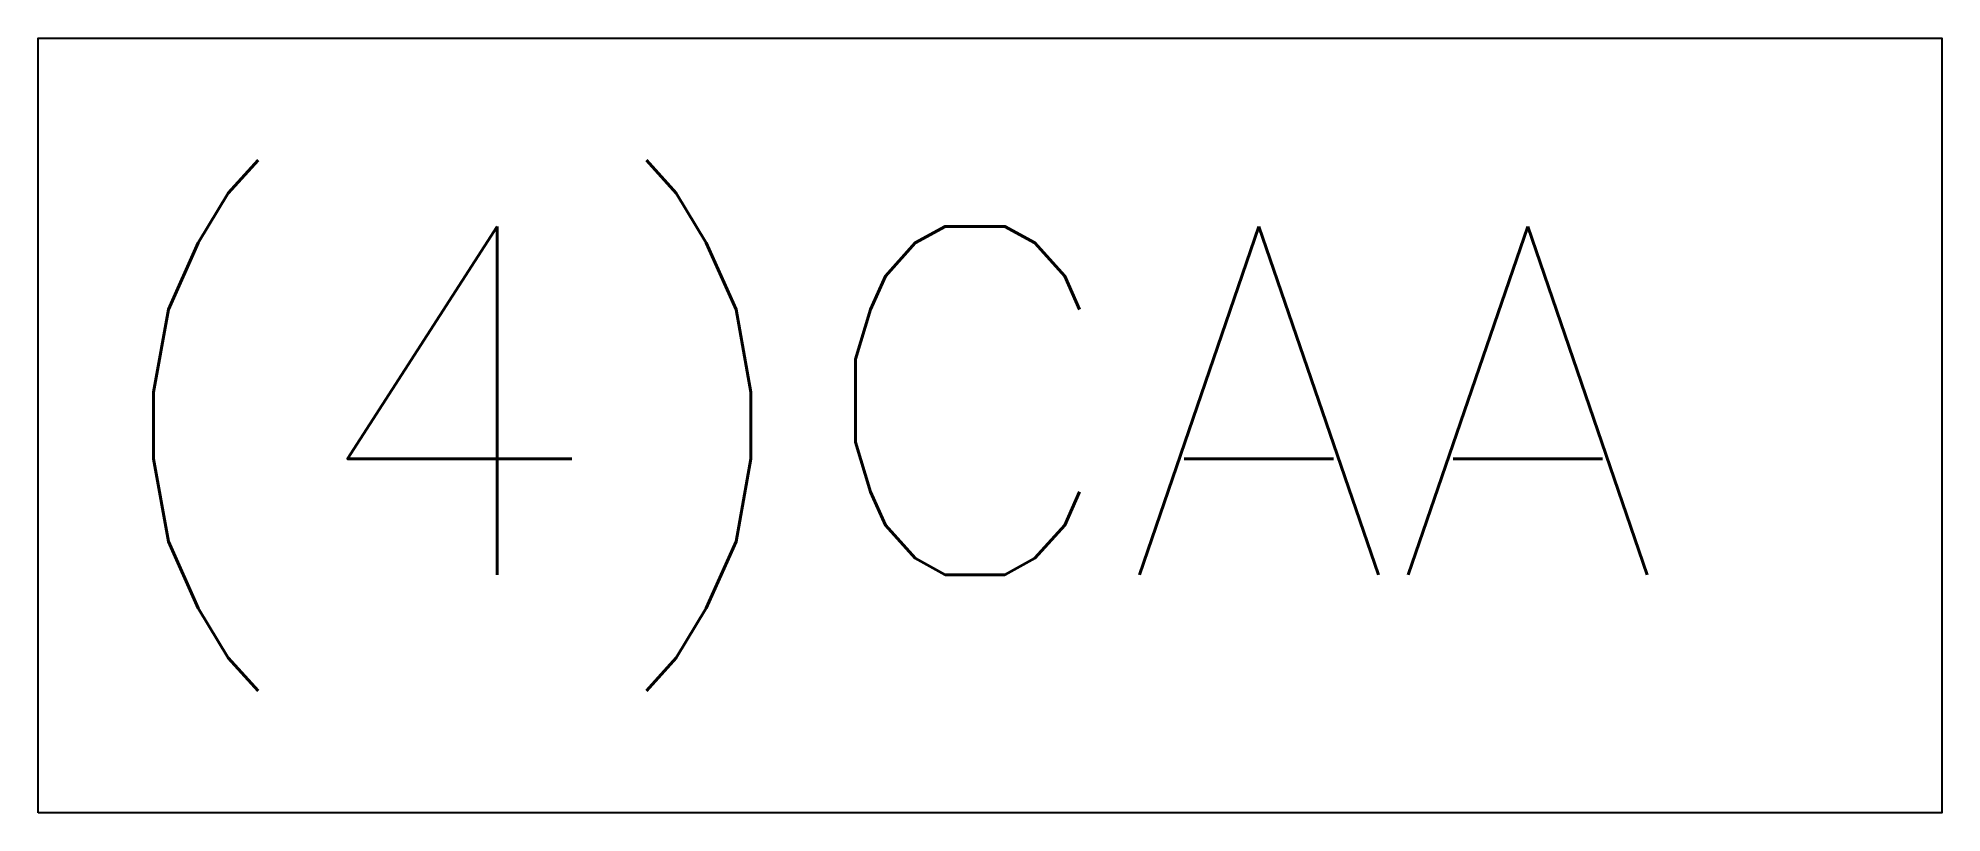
# Model space of a CAD drawing. Header units: millimetres. Extents: x -4.92 to 4.92, y 0 to 4.
import ezdxf

# ---------------------------------------------------------------- set-up
doc = ezdxf.new("R2010")
doc.units = ezdxf.units.MM
doc.styles.add('ROMANS', font='ROMANS.shx', dxfattribs={"height": 1.8})

msp = doc.modelspace()

# ---------------------------------------------------------------- linework, layer by layer
msp.add_lwpolyline([(-4.9157, 0), (-4.9157, 4.0029), (4.9157, 4.0029), (4.9157, 0)], close=True)

# ---------------------------------------------------------------- texts
at = {"style": 'ROMANS'}
msp.add_text('(4)CAA', height=1.8, dxfattribs=at).set_placement((-4.6286, 1.23))

doc.saveas('drawing.dxf')
